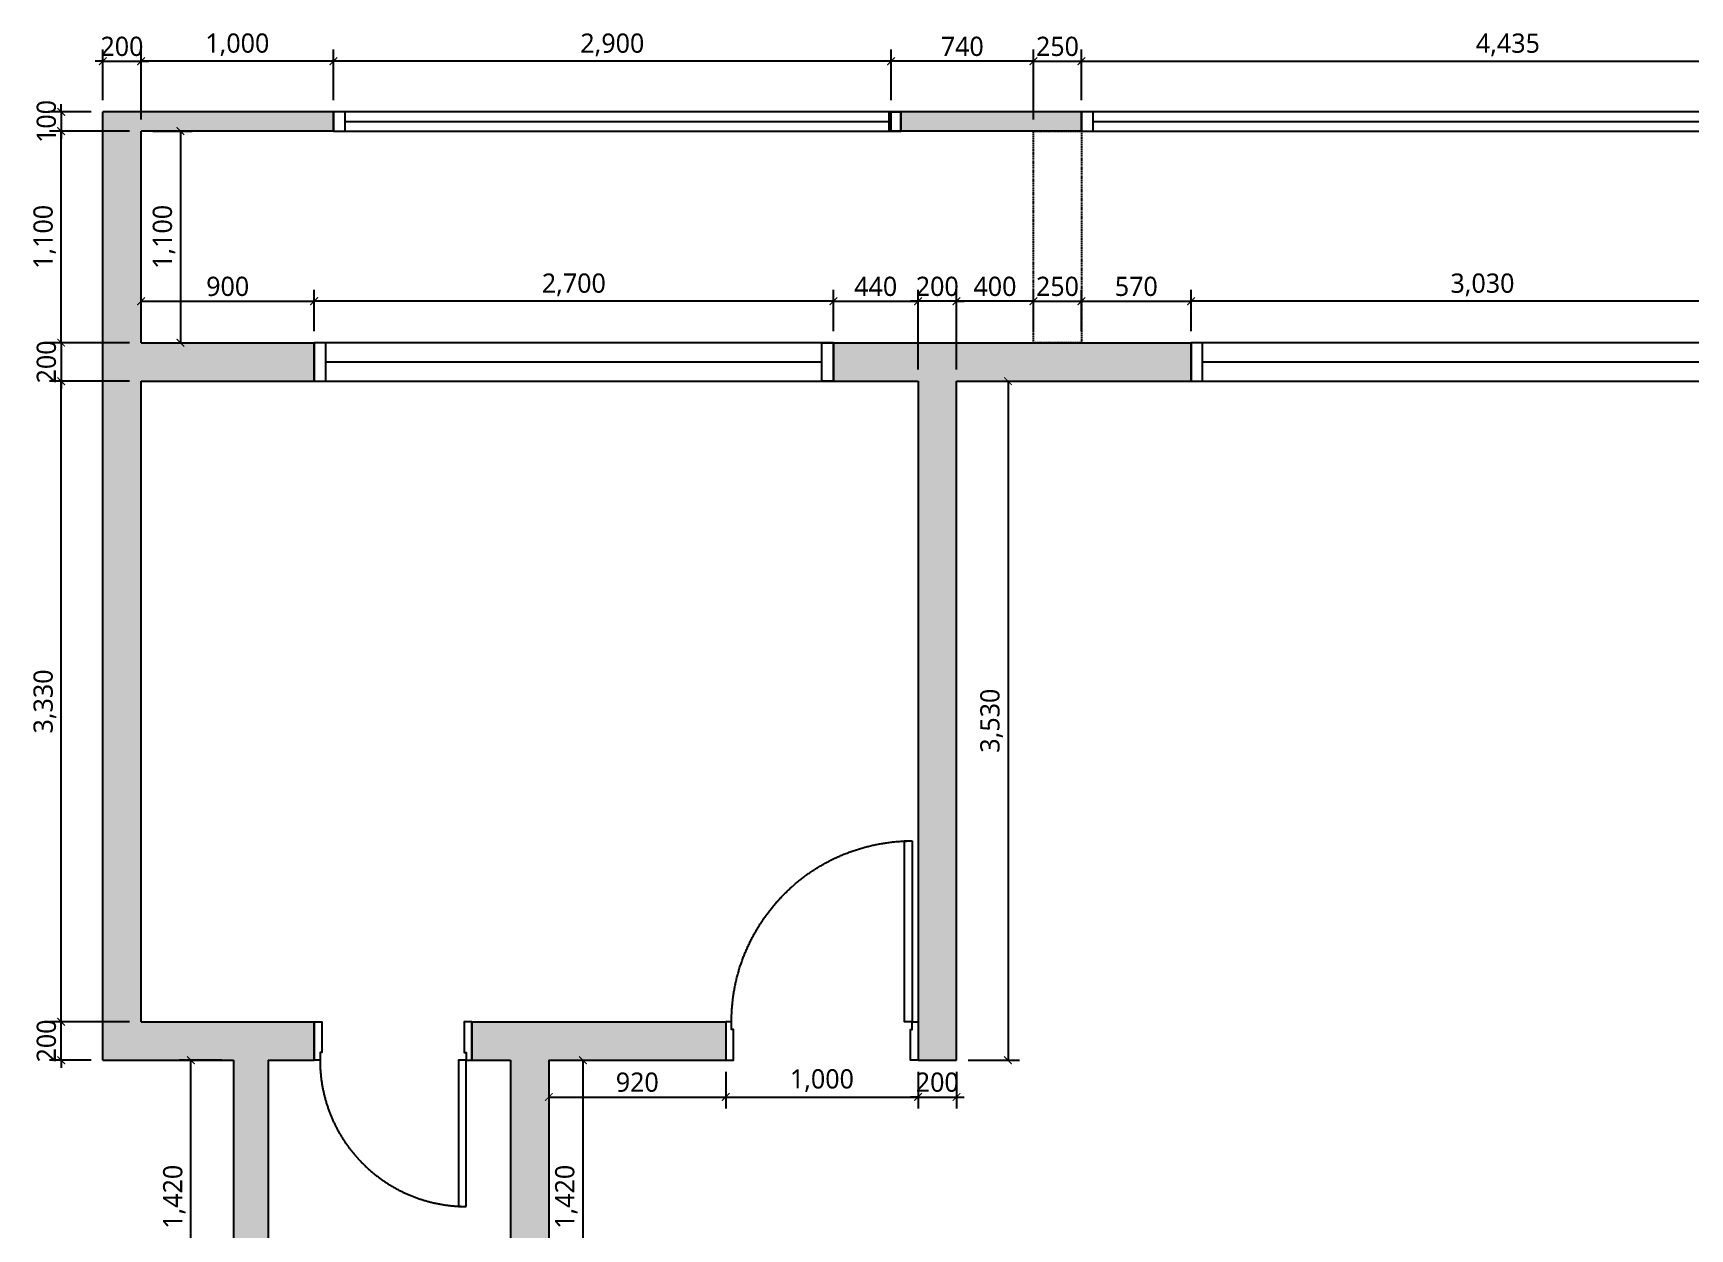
# Model space of a CAD drawing. Header units: millimetres. Extents: x 0 to 460473, y -68369 to 85219.
# Drawn here: x 76687 to 85302, y 11328 to 17544 of the extents above; entities that cross this region are included whole.
import ezdxf

# ---------------------------------------------------------------- set-up
doc = ezdxf.new("R2010")
doc.units = ezdxf.units.MM
doc.header["$LTSCALE"] = 50
doc.linetypes.add('CENTER2', pattern=[28.575, 19.05, -3.175, 3.175, -3.175])
doc.linetypes.add('HIDDEN2', pattern=[0.1875, 0.125, -0.0625])
for name, color, linetype in [('DIM', 7, 'Continuous'), ('ha', 8, 'Continuous'), ('hid', 8, 'HIDDEN2'), ('text', 7, 'Continuous'), ('wall', 2, 'Continuous'), ('win', 4, 'Continuous')]:
    doc.layers.add(name, color=color, linetype=linetype)
doc.styles.add('맑은 고딕', font='malgun.ttf')
doc.dimstyles.new('DH IN40', dxfattribs={"dimscale": 40, "dimtxt": 2.5, "dimasz": 1, "dimexe": 1.5, "dimexo": 1.5, "dimtad": 1, "dimdec": 7, "dimlunit": 6, "dimtxsty": '맑은 고딕', "dimblk": 'ARCHTICK', "dimcen": 2.5, "dimclrd": 256, "dimclre": 256, "dimclrt": 256, "dimadec": 0, "dimazin": 0, "dimtfac": 1, "dimtdec": 7, "dimtix": 1, "dimtmove": 0, "dimatfit": 3, "dimldrblk": 'ARCHTICK', "dimfxl": 1, "dimtfillclr": 1, "dimlwd": -1, "dimlwe": -1, "dimarcsym": 0})

# ---------------------------------------------------------------- blocks, each defined once
blk = doc.blocks.new('*U5')
at = {"layer": 'win', "linetype": 'Continuous'}
blk.add_line((60, 150), (2890.4, 150), dxfattribs=at)
for points in [[(0, 100), (2950.4, 100), (2950.4, 200), (0, 200)], [(0, 100), (60, 100), (60, 200), (0, 200)], [(2950.4, 100), (2890.4, 100), (2890.4, 200), (2950.4, 200)]]:
    blk.add_lwpolyline(points, close=True, dxfattribs=at)
blk = doc.blocks.new('*U7')
at = {"layer": 'win', "linetype": 'Continuous'}
blk.add_line((60, 150), (4375, 150), dxfattribs=at)
for points in [[(0, 100), (4435, 100), (4435, 200), (0, 200)], [(0, 100), (60, 100), (60, 200), (0, 200)], [(4435, 100), (4375, 100), (4375, 200), (4435, 200)]]:
    blk.add_lwpolyline(points, close=True, dxfattribs=at)
blk = doc.blocks.new('*U58')
at = {"layer": 'win', "linetype": 'Continuous', "transparency": 33554687}
for points in [[(30, 1140), (30, 200), (70, 200), (70, 1140)], [(0, 200), (0, 0), (40, 0), (40, 160), (30, 160), (30, 200)], [(1000, 200), (1000, 0), (960, 0), (960, 160), (970, 160), (970, 200)]]:
    blk.add_lwpolyline(points, close=True, dxfattribs=at)
at = {"layer": 'win', "linetype": 'CENTER2', "ltscale": 20, "transparency": 33554687}
blk.add_arc((30, 200), 940, 0, 90, dxfattribs=at)
blk = doc.blocks.new('*U59')
at = {"layer": 'win', "linetype": 'Continuous', "transparency": 33554687}
for points in [[(30, 960), (30, 200), (70, 200), (70, 960)], [(0, 200), (0, 0), (40, 0), (40, 160), (30, 160), (30, 200)], [(820, 200), (820, 0), (780, 0), (780, 160), (790, 160), (790, 200)]]:
    blk.add_lwpolyline(points, close=True, dxfattribs=at)
at = {"layer": 'win', "linetype": 'CENTER2', "ltscale": 20, "transparency": 33554687}
blk.add_arc((30, 200), 760, 0, 90, dxfattribs=at)
blk = doc.blocks.new('*U60')
at = {"layer": 'win', "linetype": 'Continuous'}
blk.add_line((60, 100), (2970, 100), dxfattribs=at)
for points in [[(0, 0), (3030, 0), (3030, 200), (0, 200)], [(0, 0), (60, 0), (60, 200), (0, 200)], [(3030, 0), (2970, 0), (2970, 200), (3030, 200)]]:
    blk.add_lwpolyline(points, close=True, dxfattribs=at)
blk = doc.blocks.new('*U61')
at = {"layer": 'win', "linetype": 'Continuous'}
blk.add_line((60, 100), (2640, 100), dxfattribs=at)
for points in [[(0, 0), (2700, 0), (2700, 200), (0, 200)], [(0, 0), (60, 0), (60, 200), (0, 200)], [(2700, 0), (2640, 0), (2640, 200), (2700, 200)]]:
    blk.add_lwpolyline(points, close=True, dxfattribs=at)
blk = doc.blocks.new('_ArchTick')
at = {"color": 0, "linetype": 'ByBlock', "const_width": 0.15}
blk.add_lwpolyline([(-0.5, -0.5), (0.5, 0.5)], dxfattribs=at)
blk = doc.blocks.new('*D134')
at = {"layer": 'Defpoints', "color": 0, "transparency": 16777216}
for p in [(76775.3, 27977.9), (76775.3, 27756.2), (75355.3, 27576.2)]:
    blk.add_point(p, dxfattribs=at)
at = {"layer": 'text', "transparency": 16777216}
for p, q in [((75355.3, 27636.2), (75355.3, 28037.9)), ((76775.3, 27816.2), (76775.3, 28037.9)), ((75355.3, 27977.9), (76775.3, 27977.9))]:
    blk.add_line(p, q, dxfattribs=at)
at = {"layer": 'text', "transparency": 16777216, "xscale": 40, "yscale": 40, "zscale": 40, "rotation": 180}
blk.add_blockref('_ArchTick', (75355.3, 27977.9), dxfattribs=at)
at = {"layer": 'text', "transparency": 16777216, "xscale": 40, "yscale": 40, "zscale": 40}
blk.add_blockref('_ArchTick', (76775.3, 27977.9), dxfattribs=at)
at = {"layer": 'text', "transparency": 16777216, "insert": (76065.3, 28063.2), "char_height": 100, "attachment_point": 5, "style": '맑은 고딕'}
blk.add_mtext('1,420', dxfattribs=at)
blk = doc.blocks.new('*D135')
at = {"layer": 'Defpoints', "color": 0, "transparency": 16777216}
for p in [(76975.3, 28652.1), (76775.3, 28436.2), (76975.3, 28236.2)]:
    blk.add_point(p, dxfattribs=at)
at = {"layer": 'text', "transparency": 16777216}
for p, q in [((76775.3, 28496.2), (76775.3, 28712.1)), ((76975.3, 28296.2), (76975.3, 28712.1)), ((76775.3, 28652.1), (76735.3, 28652.1)), ((76775.3, 28652.1), (76975.3, 28652.1)), ((76975.3, 28652.1), (77015.3, 28652.1))]:
    blk.add_line(p, q, dxfattribs=at)
at = {"layer": 'text', "transparency": 16777216, "xscale": 40, "yscale": 40, "zscale": 40}
blk.add_blockref('_ArchTick', (76775.3, 28652.1), dxfattribs=at)
at = {"layer": 'text', "transparency": 16777216, "xscale": 40, "yscale": 40, "zscale": 40, "rotation": 180}
blk.add_blockref('_ArchTick', (76975.3, 28652.1), dxfattribs=at)
at = {"layer": 'text', "transparency": 16777216, "insert": (76875.3, 28728.8), "char_height": 100, "attachment_point": 5, "style": '맑은 고딕'}
blk.add_mtext('200', dxfattribs=at)
blk = doc.blocks.new('*D136')
at = {"layer": 'Defpoints', "color": 0, "transparency": 16777216}
for p in [(80305.3, 28652.1), (76975.3, 28236.2), (80305.3, 28236.2)]:
    blk.add_point(p, dxfattribs=at)
at = {"layer": 'text', "transparency": 16777216}
for p, q in [((76975.3, 28296.2), (76975.3, 28712.1)), ((80305.3, 28296.2), (80305.3, 28712.1)), ((76975.3, 28652.1), (80305.3, 28652.1))]:
    blk.add_line(p, q, dxfattribs=at)
at = {"layer": 'text', "transparency": 16777216, "xscale": 40, "yscale": 40, "zscale": 40, "rotation": 180}
blk.add_blockref('_ArchTick', (76975.3, 28652.1), dxfattribs=at)
at = {"layer": 'text', "transparency": 16777216, "xscale": 40, "yscale": 40, "zscale": 40}
blk.add_blockref('_ArchTick', (80305.3, 28652.1), dxfattribs=at)
at = {"layer": 'text', "transparency": 16777216, "insert": (78640.3, 28737.2), "char_height": 100, "attachment_point": 5, "style": '맑은 고딕'}
blk.add_mtext('3,330', dxfattribs=at)
blk = doc.blocks.new('*D138')
at = {"layer": 'Defpoints', "color": 0, "transparency": 16777216}
for p in [(76775.3, 23996.2), (80305.3, 23996.2), (76775.3, 23728.3)]:
    blk.add_point(p, dxfattribs=at)
at = {"layer": 'text', "transparency": 16777216}
for p, q in [((76775.3, 23936.2), (76775.3, 23668.3)), ((80305.3, 23936.2), (80305.3, 23668.3)), ((80305.3, 23728.3), (76775.3, 23728.3))]:
    blk.add_line(p, q, dxfattribs=at)
at = {"layer": 'text', "transparency": 16777216, "xscale": 40, "yscale": 40, "zscale": 40, "rotation": 180}
blk.add_blockref('_ArchTick', (76775.3, 23728.3), dxfattribs=at)
at = {"layer": 'text', "transparency": 16777216, "xscale": 40, "yscale": 40, "zscale": 40}
blk.add_blockref('_ArchTick', (80305.3, 23728.3), dxfattribs=at)
at = {"layer": 'text', "transparency": 16777216, "insert": (78540.3, 23813.4), "char_height": 100, "attachment_point": 5, "style": '맑은 고딕'}
blk.add_mtext('3,530', dxfattribs=at)
blk = doc.blocks.new('*D150')
at = {"layer": 'Defpoints', "color": 0, "transparency": 16777216}
for p in [(80305.3, 24196.2), (80720.9, 24196.2), (80305.3, 23996.2)]:
    blk.add_point(p, dxfattribs=at)
at = {"layer": 'text', "transparency": 16777216}
for p, q in [((80720.9, 24196.2), (80720.9, 24236.2)), ((80365.3, 24196.2), (80780.9, 24196.2)), ((80720.9, 23996.2), (80720.9, 24196.2)), ((80365.3, 23996.2), (80780.9, 23996.2)), ((80720.9, 23996.2), (80720.9, 23956.2))]:
    blk.add_line(p, q, dxfattribs=at)
at = {"layer": 'text', "transparency": 16777216, "xscale": 40, "yscale": 40, "zscale": 40}
for p, rotation in [((80720.9, 24196.2), 270), ((80720.9, 23996.2), 89.99999999999997)]:
    blk.add_blockref('_ArchTick', p, dxfattribs=dict(at, rotation=rotation))
at = {"layer": 'text', "transparency": 16777216, "insert": (80797.6, 24096.2), "char_height": 100, "attachment_point": 5, "rotation": 270, "style": '맑은 고딕'}
blk.add_mtext('200', dxfattribs=at)
blk = doc.blocks.new('*D151')
at = {"layer": 'Defpoints', "color": 0, "transparency": 16777216}
for p in [(80305.3, 23996.2), (80720.9, 23996.2), (80505.3, 23596.2)]:
    blk.add_point(p, dxfattribs=at)
at = {"layer": 'text', "transparency": 16777216}
for p, q in [((80365.3, 23996.2), (80780.9, 23996.2)), ((80720.9, 23596.2), (80720.9, 23996.2)), ((80565.3, 23596.2), (80780.9, 23596.2))]:
    blk.add_line(p, q, dxfattribs=at)
at = {"layer": 'text', "transparency": 16777216, "xscale": 40, "yscale": 40, "zscale": 40}
for p, rotation in [((80720.9, 23996.2), 89.99999999999997), ((80720.9, 23596.2), 270)]:
    blk.add_blockref('_ArchTick', p, dxfattribs=dict(at, rotation=rotation))
at = {"layer": 'text', "transparency": 16777216, "insert": (80797.6, 23796.2), "char_height": 100, "attachment_point": 5, "rotation": 270, "style": '맑은 고딕'}
blk.add_mtext('400', dxfattribs=at)
blk = doc.blocks.new('*D152')
at = {"layer": 'Defpoints', "color": 0, "transparency": 16777216}
for p in [(80505.3, 23596.2), (80505.3, 23346.2), (80720.9, 23346.2)]:
    blk.add_point(p, dxfattribs=at)
at = {"layer": 'text', "transparency": 16777216}
for p, q in [((80720.9, 23596.2), (80720.9, 23636.2)), ((80565.3, 23596.2), (80780.9, 23596.2)), ((80720.9, 23596.2), (80720.9, 23346.2)), ((80565.3, 23346.2), (80780.9, 23346.2)), ((80720.9, 23346.2), (80720.9, 23306.2))]:
    blk.add_line(p, q, dxfattribs=at)
at = {"layer": 'text', "transparency": 16777216, "xscale": 40, "yscale": 40, "zscale": 40}
for p, rotation in [((80720.9, 23596.2), 270), ((80720.9, 23346.2), 89.99999999999997)]:
    blk.add_blockref('_ArchTick', p, dxfattribs=dict(at, rotation=rotation))
at = {"layer": 'text', "transparency": 16777216, "insert": (80797.6, 23471.2), "char_height": 100, "attachment_point": 5, "rotation": 270, "style": '맑은 고딕'}
blk.add_mtext('250', dxfattribs=at)
blk = doc.blocks.new('*D153')
at = {"layer": 'Defpoints', "color": 0, "transparency": 16777216}
for p in [(80505.3, 23346.2), (80505.3, 22776.2), (80720.9, 22776.2)]:
    blk.add_point(p, dxfattribs=at)
at = {"layer": 'text', "transparency": 16777216}
for p, q in [((80565.3, 23346.2), (80780.9, 23346.2)), ((80720.9, 23346.2), (80720.9, 22776.2)), ((80565.3, 22776.2), (80780.9, 22776.2))]:
    blk.add_line(p, q, dxfattribs=at)
at = {"layer": 'text', "transparency": 16777216, "xscale": 40, "yscale": 40, "zscale": 40}
for p, rotation in [((80720.9, 23346.2), 89.99999999999997), ((80720.9, 22776.2), 270)]:
    blk.add_blockref('_ArchTick', p, dxfattribs=dict(at, rotation=rotation))
at = {"layer": 'text', "transparency": 16777216, "insert": (80797.6, 23061.2), "char_height": 100, "attachment_point": 5, "rotation": 270, "style": '맑은 고딕'}
blk.add_mtext('570', dxfattribs=at)
blk = doc.blocks.new('*D154')
at = {"layer": 'Defpoints', "color": 0, "transparency": 16777216}
for p in [(80505.3, 22776.2), (80720.9, 22776.2), (80505.3, 19746.2)]:
    blk.add_point(p, dxfattribs=at)
at = {"layer": 'text', "transparency": 16777216}
for p, q in [((80565.3, 22776.2), (80780.9, 22776.2)), ((80720.9, 19746.2), (80720.9, 22776.2)), ((80565.3, 19746.2), (80780.9, 19746.2))]:
    blk.add_line(p, q, dxfattribs=at)
at = {"layer": 'text', "transparency": 16777216, "xscale": 40, "yscale": 40, "zscale": 40}
for p, rotation in [((80720.9, 22776.2), 89.99999999999997), ((80720.9, 19746.2), 270)]:
    blk.add_blockref('_ArchTick', p, dxfattribs=dict(at, rotation=rotation))
at = {"layer": 'text', "transparency": 16777216, "insert": (80806, 21261.2), "char_height": 100, "attachment_point": 5, "rotation": 270, "style": '맑은 고딕'}
blk.add_mtext('3,030', dxfattribs=at)
blk = doc.blocks.new('*D95')
at = {"layer": 'Defpoints', "color": 0, "transparency": 16777216}
for p in [(80505.3, 27336.2), (80720.9, 27336.2), (80505.3, 24636.2)]:
    blk.add_point(p, dxfattribs=at)
at = {"layer": 'text', "transparency": 16777216}
for p, q in [((80565.3, 27336.2), (80780.9, 27336.2)), ((80720.9, 24636.2), (80720.9, 27336.2)), ((80565.3, 24636.2), (80780.9, 24636.2))]:
    blk.add_line(p, q, dxfattribs=at)
at = {"layer": 'text', "transparency": 16777216, "xscale": 40, "yscale": 40, "zscale": 40}
for p, rotation in [((80720.9, 27336.2), 89.99999999999997), ((80720.9, 24636.2), 270)]:
    blk.add_blockref('_ArchTick', p, dxfattribs=dict(at, rotation=rotation))
at = {"layer": 'text', "transparency": 16777216, "insert": (80806, 25986.2), "char_height": 100, "attachment_point": 5, "rotation": 270, "style": '맑은 고딕'}
blk.add_mtext('2,700', dxfattribs=at)
blk = doc.blocks.new('*D96')
at = {"layer": 'Defpoints', "color": 0, "transparency": 16777216}
for p in [(80505.3, 24636.2), (80305.3, 24196.2), (80720.9, 24196.2)]:
    blk.add_point(p, dxfattribs=at)
at = {"layer": 'text', "transparency": 16777216}
for p, q in [((80565.3, 24636.2), (80780.9, 24636.2)), ((80720.9, 24636.2), (80720.9, 24196.2)), ((80365.3, 24196.2), (80780.9, 24196.2))]:
    blk.add_line(p, q, dxfattribs=at)
at = {"layer": 'text', "transparency": 16777216, "xscale": 40, "yscale": 40, "zscale": 40}
for p, rotation in [((80720.9, 24636.2), 89.99999999999997), ((80720.9, 24196.2), 270)]:
    blk.add_blockref('_ArchTick', p, dxfattribs=dict(at, rotation=rotation))
at = {"layer": 'text', "transparency": 16777216, "insert": (80797.6, 24416.2), "char_height": 100, "attachment_point": 5, "rotation": 270, "style": '맑은 고딕'}
blk.add_mtext('440', dxfattribs=at)
blk = doc.blocks.new('*D100')
at = {"layer": 'Defpoints', "color": 0, "transparency": 16777216}
for p in [(75355.3, 26116.2), (76775.3, 26116.2), (75355.3, 25939.3)]:
    blk.add_point(p, dxfattribs=at)
at = {"layer": 'text', "transparency": 16777216}
for p, q in [((75355.3, 26056.2), (75355.3, 25879.3)), ((76775.3, 26056.2), (76775.3, 25879.3)), ((76775.3, 25939.3), (75355.3, 25939.3))]:
    blk.add_line(p, q, dxfattribs=at)
at = {"layer": 'text', "transparency": 16777216, "xscale": 40, "yscale": 40, "zscale": 40, "rotation": 180}
blk.add_blockref('_ArchTick', (75355.3, 25939.3), dxfattribs=at)
at = {"layer": 'text', "transparency": 16777216, "xscale": 40, "yscale": 40, "zscale": 40}
blk.add_blockref('_ArchTick', (76775.3, 25939.3), dxfattribs=at)
at = {"layer": 'text', "transparency": 16777216, "insert": (76065.3, 26024.6), "char_height": 100, "attachment_point": 5, "style": '맑은 고딕'}
blk.add_mtext('1,420', dxfattribs=at)
blk = doc.blocks.new('*D101')
at = {"layer": 'Defpoints', "color": 0, "transparency": 16777216}
for p in [(76775.3, 26116.2), (76584.1, 25196.2), (76775.3, 25196.2)]:
    blk.add_point(p, dxfattribs=at)
at = {"layer": 'text', "transparency": 16777216}
for p, q in [((76715.3, 26116.2), (76524.1, 26116.2)), ((76584.1, 26116.2), (76584.1, 25196.2)), ((76715.3, 25196.2), (76524.1, 25196.2))]:
    blk.add_line(p, q, dxfattribs=at)
at = {"layer": 'text', "transparency": 16777216, "xscale": 40, "yscale": 40, "zscale": 40}
for p, rotation in [((76584.1, 26116.2), 89.99999999999997), ((76584.1, 25196.2), 270)]:
    blk.add_blockref('_ArchTick', p, dxfattribs=dict(at, rotation=rotation))
at = {"layer": 'text', "transparency": 16777216, "insert": (76660.8, 25656.2), "char_height": 100, "attachment_point": 5, "rotation": 270, "style": '맑은 고딕'}
blk.add_mtext('920', dxfattribs=at)
blk = doc.blocks.new('*D102')
at = {"layer": 'Defpoints', "color": 0, "transparency": 16777216}
for p in [(76775.3, 25196.2), (76584.1, 24196.2), (76775.3, 24196.2)]:
    blk.add_point(p, dxfattribs=at)
at = {"layer": 'text', "transparency": 16777216}
for p, q in [((76715.3, 25196.2), (76524.1, 25196.2)), ((76584.1, 25196.2), (76584.1, 24196.2)), ((76715.3, 24196.2), (76524.1, 24196.2))]:
    blk.add_line(p, q, dxfattribs=at)
at = {"layer": 'text', "transparency": 16777216, "xscale": 40, "yscale": 40, "zscale": 40}
for p, rotation in [((76584.1, 25196.2), 89.99999999999997), ((76584.1, 24196.2), 270)]:
    blk.add_blockref('_ArchTick', p, dxfattribs=dict(at, rotation=rotation))
at = {"layer": 'text', "transparency": 16777216, "insert": (76669.4, 24696.2), "char_height": 100, "attachment_point": 5, "rotation": 270, "style": '맑은 고딕'}
blk.add_mtext('1,000', dxfattribs=at)
blk = doc.blocks.new('*D103')
at = {"layer": 'Defpoints', "color": 0, "transparency": 16777216}
for p in [(76775.3, 24196.2), (76584.1, 23996.2), (76775.3, 23996.2)]:
    blk.add_point(p, dxfattribs=at)
at = {"layer": 'text', "transparency": 16777216}
for p, q in [((76584.1, 24196.2), (76584.1, 24236.2)), ((76715.3, 24196.2), (76524.1, 24196.2)), ((76584.1, 24196.2), (76584.1, 23996.2)), ((76715.3, 23996.2), (76524.1, 23996.2)), ((76584.1, 23996.2), (76584.1, 23956.2))]:
    blk.add_line(p, q, dxfattribs=at)
at = {"layer": 'text', "transparency": 16777216, "xscale": 40, "yscale": 40, "zscale": 40}
for p, rotation in [((76584.1, 24196.2), 270), ((76584.1, 23996.2), 89.99999999999997)]:
    blk.add_blockref('_ArchTick', p, dxfattribs=dict(at, rotation=rotation))
at = {"layer": 'text', "transparency": 16777216, "insert": (76660.8, 24096.2), "char_height": 100, "attachment_point": 5, "rotation": 270, "style": '맑은 고딕'}
blk.add_mtext('200', dxfattribs=at)
blk = doc.blocks.new('*D104')
at = {"layer": 'Defpoints', "color": 0, "transparency": 16777216}
for p in [(80505.3, 28236.2), (80505.3, 27336.2), (80720.9, 27336.2)]:
    blk.add_point(p, dxfattribs=at)
at = {"layer": 'text', "transparency": 16777216}
for p, q in [((80565.3, 28236.2), (80780.9, 28236.2)), ((80720.9, 28236.2), (80720.9, 27336.2)), ((80565.3, 27336.2), (80780.9, 27336.2))]:
    blk.add_line(p, q, dxfattribs=at)
at = {"layer": 'text', "transparency": 16777216, "xscale": 40, "yscale": 40, "zscale": 40}
for p, rotation in [((80720.9, 28236.2), 89.99999999999997), ((80720.9, 27336.2), 270)]:
    blk.add_blockref('_ArchTick', p, dxfattribs=dict(at, rotation=rotation))
at = {"layer": 'text', "transparency": 16777216, "insert": (80797.6, 27786.2), "char_height": 100, "attachment_point": 5, "rotation": 270, "style": '맑은 고딕'}
blk.add_mtext('900', dxfattribs=at)
blk = doc.blocks.new('*D106')
at = {"layer": 'Defpoints', "color": 0, "transparency": 16777216}
for p in [(80305.3, 28652.1), (80305.3, 28236.2), (80505.3, 28236.2)]:
    blk.add_point(p, dxfattribs=at)
at = {"layer": 'text', "transparency": 16777216}
for p, q in [((80305.3, 28296.2), (80305.3, 28712.1)), ((80505.3, 28296.2), (80505.3, 28712.1)), ((80305.3, 28652.1), (80265.3, 28652.1)), ((80505.3, 28652.1), (80305.3, 28652.1)), ((80505.3, 28652.1), (80545.3, 28652.1))]:
    blk.add_line(p, q, dxfattribs=at)
at = {"layer": 'text', "transparency": 16777216, "xscale": 40, "yscale": 40, "zscale": 40}
blk.add_blockref('_ArchTick', (80305.3, 28652.1), dxfattribs=at)
at = {"layer": 'text', "transparency": 16777216, "xscale": 40, "yscale": 40, "zscale": 40, "rotation": 180}
blk.add_blockref('_ArchTick', (80505.3, 28652.1), dxfattribs=at)
at = {"layer": 'text', "transparency": 16777216, "insert": (80405.3, 28728.8), "char_height": 100, "attachment_point": 5, "style": '맑은 고딕'}
blk.add_mtext('200', dxfattribs=at)
blk = doc.blocks.new('*D107')
at = {"layer": 'Defpoints', "color": 0, "transparency": 16777216}
for p in [(81605.3, 28652.1), (80505.3, 28236.2), (81605.3, 28236.2)]:
    blk.add_point(p, dxfattribs=at)
at = {"layer": 'text', "transparency": 16777216}
for p, q in [((80505.3, 28296.2), (80505.3, 28712.1)), ((81605.3, 28296.2), (81605.3, 28712.1)), ((80505.3, 28652.1), (81605.3, 28652.1))]:
    blk.add_line(p, q, dxfattribs=at)
at = {"layer": 'text', "transparency": 16777216, "xscale": 40, "yscale": 40, "zscale": 40, "rotation": 180}
blk.add_blockref('_ArchTick', (80505.3, 28652.1), dxfattribs=at)
at = {"layer": 'text', "transparency": 16777216, "xscale": 40, "yscale": 40, "zscale": 40}
blk.add_blockref('_ArchTick', (81605.3, 28652.1), dxfattribs=at)
at = {"layer": 'text', "transparency": 16777216, "insert": (81055.3, 28737.4), "char_height": 100, "attachment_point": 5, "style": '맑은 고딕'}
blk.add_mtext('1,100', dxfattribs=at)
blk = doc.blocks.new('*D108')
at = {"layer": 'Defpoints', "color": 0, "transparency": 16777216}
for p in [(81605.3, 28652.1), (81705.3, 28436.2), (81605.3, 28236.2)]:
    blk.add_point(p, dxfattribs=at)
at = {"layer": 'text', "transparency": 16777216}
for p, q in [((81605.3, 28296.2), (81605.3, 28712.1)), ((81705.3, 28496.2), (81705.3, 28712.1)), ((81605.3, 28652.1), (81565.3, 28652.1)), ((81705.3, 28652.1), (81605.3, 28652.1)), ((81705.3, 28652.1), (81745.3, 28652.1))]:
    blk.add_line(p, q, dxfattribs=at)
at = {"layer": 'text', "transparency": 16777216, "xscale": 40, "yscale": 40, "zscale": 40}
blk.add_blockref('_ArchTick', (81605.3, 28652.1), dxfattribs=at)
at = {"layer": 'text', "transparency": 16777216, "xscale": 40, "yscale": 40, "zscale": 40, "rotation": 180}
blk.add_blockref('_ArchTick', (81705.3, 28652.1), dxfattribs=at)
at = {"layer": 'text', "transparency": 16777216, "insert": (81655.3, 28729), "char_height": 100, "attachment_point": 5, "style": '맑은 고딕'}
blk.add_mtext('100', dxfattribs=at)
blk = doc.blocks.new('*D110')
at = {"layer": 'Defpoints', "color": 0, "transparency": 16777216}
for p in [(81705.3, 23346.2), (81705.3, 18911.2), (81968.6, 18911.2)]:
    blk.add_point(p, dxfattribs=at)
at = {"layer": 'text', "transparency": 16777216}
for p, q in [((81765.3, 23346.2), (82028.6, 23346.2)), ((81968.6, 23346.2), (81968.6, 18911.2)), ((81765.3, 18911.2), (82028.6, 18911.2))]:
    blk.add_line(p, q, dxfattribs=at)
at = {"layer": 'text', "transparency": 16777216, "xscale": 40, "yscale": 40, "zscale": 40}
for p, rotation in [((81968.6, 23346.2), 89.99999999999997), ((81968.6, 18911.2), 270)]:
    blk.add_blockref('_ArchTick', p, dxfattribs=dict(at, rotation=rotation))
at = {"layer": 'text', "transparency": 16777216, "insert": (82053.6, 21128.7), "char_height": 100, "attachment_point": 5, "rotation": 270, "style": '맑은 고딕'}
blk.add_mtext('4,435', dxfattribs=at)
blk = doc.blocks.new('*D115')
at = {"layer": 'Defpoints', "color": 0, "transparency": 16777216}
for p in [(81705.3, 28436.2), (81605.3, 28236.2), (81968.6, 28236.2)]:
    blk.add_point(p, dxfattribs=at)
at = {"layer": 'text', "transparency": 16777216}
for p, q in [((81765.3, 28436.2), (82028.6, 28436.2)), ((81968.6, 28436.2), (81968.6, 28476.2)), ((81968.6, 28436.2), (81968.6, 28236.2)), ((81665.3, 28236.2), (82028.6, 28236.2)), ((81968.6, 28236.2), (81968.6, 28196.2))]:
    blk.add_line(p, q, dxfattribs=at)
at = {"layer": 'text', "transparency": 16777216, "xscale": 40, "yscale": 40, "zscale": 40}
for p, rotation in [((81968.6, 28436.2), 270), ((81968.6, 28236.2), 89.99999999999997)]:
    blk.add_blockref('_ArchTick', p, dxfattribs=dict(at, rotation=rotation))
at = {"layer": 'text', "transparency": 16777216, "insert": (82045.2, 28336.2), "char_height": 100, "attachment_point": 5, "rotation": 270, "style": '맑은 고딕'}
blk.add_mtext('200', dxfattribs=at)
blk = doc.blocks.new('*D116')
at = {"layer": 'Defpoints', "color": 0, "transparency": 16777216}
for p in [(81605.3, 28236.2), (81968.6, 28236.2), (81705.3, 27236.2)]:
    blk.add_point(p, dxfattribs=at)
at = {"layer": 'text', "transparency": 16777216}
for p, q in [((81665.3, 28236.2), (82028.6, 28236.2)), ((81968.6, 27236.2), (81968.6, 28236.2)), ((81765.3, 27236.2), (82028.6, 27236.2))]:
    blk.add_line(p, q, dxfattribs=at)
at = {"layer": 'text', "transparency": 16777216, "xscale": 40, "yscale": 40, "zscale": 40}
for p, rotation in [((81968.6, 28236.2), 89.99999999999997), ((81968.6, 27236.2), 270)]:
    blk.add_blockref('_ArchTick', p, dxfattribs=dict(at, rotation=rotation))
at = {"layer": 'text', "transparency": 16777216, "insert": (82053.9, 27736.2), "char_height": 100, "attachment_point": 5, "rotation": 270, "style": '맑은 고딕'}
blk.add_mtext('1,000', dxfattribs=at)
blk = doc.blocks.new('*D117')
at = {"layer": 'Defpoints', "color": 0, "transparency": 16777216}
for p in [(81705.3, 27236.2), (81968.6, 27236.2), (81705.3, 24336.2)]:
    blk.add_point(p, dxfattribs=at)
at = {"layer": 'text', "transparency": 16777216}
for p, q in [((81765.3, 27236.2), (82028.6, 27236.2)), ((81968.6, 24336.2), (81968.6, 27236.2)), ((81765.3, 24336.2), (82028.6, 24336.2))]:
    blk.add_line(p, q, dxfattribs=at)
at = {"layer": 'text', "transparency": 16777216, "xscale": 40, "yscale": 40, "zscale": 40}
for p, rotation in [((81968.6, 27236.2), 89.99999999999997), ((81968.6, 24336.2), 270)]:
    blk.add_blockref('_ArchTick', p, dxfattribs=dict(at, rotation=rotation))
at = {"layer": 'text', "transparency": 16777216, "insert": (82053.6, 25786.2), "char_height": 100, "attachment_point": 5, "rotation": 270, "style": '맑은 고딕'}
blk.add_mtext('2,900', dxfattribs=at)
blk = doc.blocks.new('*D118')
at = {"layer": 'Defpoints', "color": 0, "transparency": 16777216}
for p in [(81705.3, 24336.2), (81968.6, 24336.2), (81605.3, 23596.2)]:
    blk.add_point(p, dxfattribs=at)
at = {"layer": 'text', "transparency": 16777216}
for p, q in [((81765.3, 24336.2), (82028.6, 24336.2)), ((81968.6, 23596.2), (81968.6, 24336.2)), ((81665.3, 23596.2), (82028.6, 23596.2))]:
    blk.add_line(p, q, dxfattribs=at)
at = {"layer": 'text', "transparency": 16777216, "xscale": 40, "yscale": 40, "zscale": 40}
for p, rotation in [((81968.6, 24336.2), 89.99999999999997), ((81968.6, 23596.2), 270)]:
    blk.add_blockref('_ArchTick', p, dxfattribs=dict(at, rotation=rotation))
at = {"layer": 'text', "transparency": 16777216, "insert": (82045.2, 23966.2), "char_height": 100, "attachment_point": 5, "rotation": 270, "style": '맑은 고딕'}
blk.add_mtext('740', dxfattribs=at)
blk = doc.blocks.new('*D119')
at = {"layer": 'Defpoints', "color": 0, "transparency": 16777216}
for p in [(81605.3, 23596.2), (81705.3, 23346.2), (81968.6, 23346.2)]:
    blk.add_point(p, dxfattribs=at)
at = {"layer": 'text', "transparency": 16777216}
for p, q in [((81968.6, 23596.2), (81968.6, 23636.2)), ((81665.3, 23596.2), (82028.6, 23596.2)), ((81968.6, 23596.2), (81968.6, 23346.2)), ((81765.3, 23346.2), (82028.6, 23346.2)), ((81968.6, 23346.2), (81968.6, 23306.2))]:
    blk.add_line(p, q, dxfattribs=at)
at = {"layer": 'text', "transparency": 16777216, "xscale": 40, "yscale": 40, "zscale": 40}
for p, rotation in [((81968.6, 23596.2), 270), ((81968.6, 23346.2), 89.99999999999997)]:
    blk.add_blockref('_ArchTick', p, dxfattribs=dict(at, rotation=rotation))
at = {"layer": 'text', "transparency": 16777216, "insert": (82045.2, 23471.2), "char_height": 100, "attachment_point": 5, "rotation": 270, "style": '맑은 고딕'}
blk.add_mtext('250', dxfattribs=at)
blk = doc.blocks.new('*D90')
at = {"layer": 'Defpoints', "color": 0, "transparency": 16777216}
for p in [(80505.3, 28236.2), (81605.3, 28236.2), (80505.3, 28031.6)]:
    blk.add_point(p, dxfattribs=at)
at = {"layer": 'DIM', "transparency": 16777216}
for p, q in [((80505.3, 28176.2), (80505.3, 27971.6)), ((81605.3, 28176.2), (81605.3, 27971.6)), ((81605.3, 28031.6), (80505.3, 28031.6))]:
    blk.add_line(p, q, dxfattribs=at)
at = {"layer": 'DIM', "transparency": 16777216, "xscale": 40, "yscale": 40, "zscale": 40, "rotation": 180}
blk.add_blockref('_ArchTick', (80505.3, 28031.6), dxfattribs=at)
at = {"layer": 'DIM', "transparency": 16777216, "xscale": 40, "yscale": 40, "zscale": 40}
blk.add_blockref('_ArchTick', (81605.3, 28031.6), dxfattribs=at)
at = {"layer": 'DIM', "transparency": 16777216, "insert": (81055.3, 28116.9), "char_height": 100, "attachment_point": 5, "style": '맑은 고딕'}
blk.add_mtext('1,100', dxfattribs=at)
blk = doc.blocks.new('vudaus')
at = {"layer": 'ha'}
h = blk.add_hatch(color=256, dxfattribs=at)
h.dxf.hatch_style = 1
h.paths.add_polyline_path([(73970.31402738, 19081.1730172), (75740.31402738, 19081.1730172), (75740.31402738, 19281.1730172), (73970.31402738, 19281.1730172), (73970.31402738, 19881.1730172), (73770.31402738, 19881.1730172), (73770.31402738, 16811.1730172), (75540.31402738, 16811.1730172), (75545.31402738, 16211.1730172), (77320.31402738, 16211.1730172), (77320.31402738, 15426.1730172), (81705.31402738, 15426.1730172), (81705.31402738, 16511.1730172), (81605.31402738, 16511.1730172), (81605.31402738, 15626.1730172), (80505.31402738, 15626.1730172), (80505.31402738, 16291.1730172), (80305.31402738, 16291.1730172), (80305.31402738, 15626.1730172), (77520.31402738, 15626.1730172), (77520.31402738, 17711.1730172), (77320.31402738, 17711.1730172), (77320.31402738, 16411.1730172), (76120.31402738, 16411.1730172), (76120.31402738, 18291.1730172), (75540.31402738, 18291.1730172), (75540.31402738, 16911.1730172), (73970.31402738, 16911.1730172)])
h.paths.add_polyline_path([(81705.31402738, 18911.1730172), (81605.31402738, 18911.1730172), (80505.31402738, 18911.1730172), (80505.31402738, 19746.1730172), (80305.31402738, 19746.1730172), (80305.31402738, 18911.1730172), (77320.31402738, 18911.1730172), (77320.31402738, 18711.1730172), (77520.31402738, 18711.1730172), (81705.31402738, 18711.1730172)], flags=17)
h.paths.add_polyline_path([(80505.31402738, 24636.1730172), (80305.31402738, 24636.1730172), (80305.31402738, 24196.1730172), (76775.31402738, 24196.1730172), (76775.31402738, 23996.1730172), (80305.31402738, 23996.1730172), (80305.31402738, 22776.1730172), (80505.31402738, 22776.1730172)])
h.paths.add_polyline_path([(81705.31402738, 24285.76851952), (81605.31402738, 24285.76851952), (81605.31402738, 23346.1730172), (81705.31402738, 23346.1730172)])
h.paths.add_polyline_path([(76975.31402738, 26516.1730172), (76775.31402738, 26516.1730172), (76775.31402738, 26316.1730172), (75355.31402738, 26316.1730172), (75355.31402738, 27576.1730172), (76775.31402738, 27576.1730172), (76775.31402738, 27336.1730172), (76975.31402738, 27336.1730172), (76975.31402738, 28236.1730172), (80305.31402738, 28236.1730172), (80305.31402738, 27336.1730172), (80505.31402738, 27336.1730172), (80505.31402738, 28236.1730172), (81605.31402738, 28236.1730172), (81605.31402738, 27236.1730172), (81705.31402738, 27236.1730172), (81705.31402738, 28436.1730172), (76775.31402738, 28436.1730172), (76775.31402738, 27756.1730172), (70850.31402738, 27756.1730172), (70850.31402738, 26861.1730172), (70950.31402738, 26861.1730172), (70950.31402738, 27556.1730172), (72150.31402738, 27556.1730172), (72150.31402738, 26861.1730172), (72355.31402738, 26861.1730172), (72355.31402738, 27556.1730172), (75105.31402738, 27556.1730172), (75105.31402738, 25416.1730172), (75355.31402738, 25416.1730172), (75355.31402738, 26116.1730172), (76775.31402738, 26116.1730172), (76775.31402738, 25196.1730172), (76975.31402738, 25196.1730172)])
at = {"layer": 'hid'}
blk.add_lwpolyline([(80505.31402738, 23596.1730172), (81605.31402738, 23596.1730172), (81605.31402738, 23346.1730172), (80505.31402738, 23346.1730172)], close=True, dxfattribs=at)
at = {"layer": 'wall'}
for p, q in [((76775.31402738, 28436.1730172), (76775.31402738, 27756.1730172)), ((76775.31402738, 28436.1730172), (81705.31402738, 28436.1730172)), ((81705.31402738, 27236.1730172), (81705.31402738, 28436.1730172)), ((76975.31402738, 28236.1730172), (76975.31402738, 27336.1730172)), ((76975.31402738, 28236.1730172), (80305.31402738, 28236.1730172)), ((80305.31402738, 28236.1730172), (80305.31402738, 27336.1730172)), ((80505.31402738, 28236.1730172), (80505.31402738, 27336.1730172)), ((80505.31402738, 28236.1730172), (81605.31402738, 28236.1730172)), ((81605.31402738, 27236.1730172), (81605.31402738, 28236.1730172)), ((76775.31402738, 27756.1730172), (70850.31402738, 27756.1730172)), ((76775.31402738, 27576.1730172), (75355.31402738, 27576.1730172)), ((76775.31402738, 27576.1730172), (76775.31402738, 27336.1730172)), ((76975.31402738, 27336.1730172), (76775.31402738, 27336.1730172)), ((80305.31402738, 27336.1730172), (80505.31402738, 27336.1730172)), ((81605.31402738, 27236.1730172), (81705.31402738, 27236.1730172)), ((76775.31402738, 26516.1730172), (76775.31402738, 26316.1730172)), ((76975.31402738, 26516.1730172), (76775.31402738, 26516.1730172)), ((76975.31402738, 26516.1730172), (76975.31402738, 25196.1730172)), ((76775.31402738, 26316.1730172), (75355.31402738, 26316.1730172)), ((76775.31402738, 26116.1730172), (75355.31402738, 26116.1730172)), ((76775.31402738, 26116.1730172), (76775.31402738, 25196.1730172)), ((76975.31402738, 25196.1730172), (76775.31402738, 25196.1730172)), ((80305.31402738, 24636.1730172), (80505.31402738, 24636.1730172)), ((80305.31402738, 24636.1730172), (80305.31402738, 24196.1730172)), ((80505.31402738, 24636.1730172), (80505.31402738, 22776.1730172)), ((81605.31402738, 23346.1730172), (81605.31402738, 24336.1730172)), ((81605.31402738, 24336.1730172), (81705.31402738, 24336.1730172)), ((81705.31402738, 23346.1730172), (81705.31402738, 24336.1730172)), ((76775.31402738, 24196.1730172), (76775.31402738, 23996.1730172)), ((80305.31402738, 24196.1730172), (76775.31402738, 24196.1730172)), ((76775.31402738, 23996.1730172), (80305.31402738, 23996.1730172)), ((80305.31402738, 23996.1730172), (80305.31402738, 22776.1730172)), ((81605.31402738, 23346.1730172), (81705.31402738, 23346.1730172)), ((80305.31402738, 22776.1730172), (80505.31402738, 22776.1730172))]:
    blk.add_line(p, q, dxfattribs=at)
at = {"layer": 'win', "linetype": 'Continuous'}
for name, p, rotation in [('*U59', (76975.31402516, 26516.17299708), 90), ('*U61', (80305.31402738, 27336.1730172), 270), ('*U5', (81505.31402738, 27236.1730172), 270), ('*U7', (81505.31402738, 23346.1730172), 270), ('*U60', (80305.31402738, 22776.1730172), 270)]:
    blk.add_blockref(name, p, dxfattribs=dict(at, rotation=rotation))
at = {"layer": 'win', "linetype": 'Continuous', "xscale": -0.9999999999999998, "rotation": 270}
blk.add_blockref('*U58', (76775.31402961, 24196.17299708), dxfattribs=at)
at = {"layer": 'DIM'}
dim = blk.add_linear_dim(base=(80505.3140273834, 28031.5775144452), p1=(81605.3140273832, 28236.1730171978), p2=(80505.3140273834, 28236.1730171978), dimstyle='DH IN40', dxfattribs=at)
dim.commit()
dim.dimension.update_dxf_attribs({"geometry": '*D90', "text_midpoint": (81055.3140273833, 28116.9036014017)})
at = {"layer": 'text'}
for base, p1, p2, angle, picture, middle in [((76975.3140273832, 28652.0995327304), (76775.3140273832, 28436.1730171978), (76975.3140273832, 28236.1730171978), 180, '*D135', (76875.3140273832, 28728.7639349043)), ((80305.3140273833, 28652.0995327304), (76975.3140273832, 28236.1730171978), (80305.3140273832, 28236.1730171978), 180, '*D136', (78640.3140273832, 28737.1538805564)), ((80305.3140273833, 28652.0995327304), (80505.3140273834, 28236.1730171978), (80305.3140273832, 28236.1730171978), 180, '*D106', (80405.3140273833, 28728.7639349043)), ((81605.3140273833, 28652.0995327304), (80505.3140273834, 28236.1730171978), (81605.3140273832, 28236.1730171978), 180, '*D107', (81055.3140273833, 28737.4256196869)), ((81605.3140273833, 28652.0995327304), (81705.3140273832, 28436.1730171978), (81605.3140273832, 28236.1730171978), 180, '*D108', (81655.3140273832, 28729.0356740347)), ((81968.5741985991, 28236.1730171978), (81705.3140273832, 28436.1730171978), (81605.3140273832, 28236.1730171978), 270, '*D115', (82045.238600773, 28336.1730171978)), ((80720.9470321851, 27336.1730171978), (80505.3140273834, 28236.1730171978), (80505.3140273833, 27336.1730171978), 270, '*D104', (80797.611434359, 27786.1730171978)), ((81968.5741985991, 28236.1730171978), (81705.3140273832, 27236.1730171978), (81605.3140273832, 28236.1730171978), 270, '*D116', (82053.9002855556, 27736.1730171978)), ((76775.3140273832, 27977.9051713784), (75355.3140273832, 27576.1730171978), (76775.3140273832, 27756.1730171978), 180, '*D134', (76065.3140273832, 28063.2312583349)), ((80720.9470321851, 27336.1730171978), (80505.3140273832, 24636.1730171978), (80505.3140273833, 27336.1730171978), 270, '*D95', (80806.0013800112, 25986.1730171978)), ((81968.5741985991, 27236.1730171978), (81705.3140273832, 24336.1730171978), (81705.3140273832, 27236.1730171978), 270, '*D117', (82053.6285464252, 25786.1730171978)), ((76584.087091329, 25196.1730171978), (76775.3140273832, 26116.1730171978), (76775.3140273832, 25196.1730171978), 270, '*D101', (76660.7514935029, 25656.1730171978)), ((76584.087091329, 24196.1730171978), (76775.3140273832, 25196.1730171978), (76775.3140273832, 24196.1730171978), 270, '*D102', (76669.4131782855, 24696.1730171978)), ((80720.9470321851, 24196.1730171978), (80505.3140273832, 24636.1730171978), (80305.3140273832, 24196.1730171978), 270, '*D96', (80797.611434359, 24416.1730171978)), ((81968.5741985991, 24336.1730171978), (81605.3140273832, 23596.1730171978), (81705.3140273832, 24336.1730171978), 270, '*D118', (82045.238600773, 23966.1730171978)), ((76584.087091329, 23996.1730171978), (76775.3140273832, 24196.1730171978), (76775.3140273832, 23996.1730171978), 270, '*D103', (76660.7514935029, 24096.1730171978)), ((80720.9470321851, 24196.1730171978), (80305.3140273832, 23996.1730171978), (80305.3140273832, 24196.1730171978), 270, '*D150', (80797.611434359, 24096.1730171978)), ((80720.9470321851, 23996.1730171978), (80505.3140273832, 23596.1730171978), (80305.3140273832, 23996.1730171978), 270, '*D151', (80797.611434359, 23796.1730171978)), ((80720.9470321851, 23346.1730171978), (80505.3140273832, 23596.1730171978), (80505.3140273832, 23346.1730171978), 270, '*D152', (80797.611434359, 23471.1730171978)), ((81968.5741985991, 23346.1730171978), (81605.3140273832, 23596.1730171978), (81705.3140273832, 23346.1730171978), 270, '*D119', (82045.238600773, 23471.1730171978)), ((80720.9470321851, 22776.1730171978), (80505.3140273832, 23346.1730171978), (80505.3140273833, 22776.1730171978), 270, '*D153', (80797.611434359, 23061.1730171978)), ((81968.5741985991, 18911.1730171978), (81705.3140273832, 23346.1730171978), (81705.3140273832, 18911.1730171978), 270, '*D110', (82053.6285464252, 21128.6730171978)), ((80720.9470321851, 22776.1730171978), (80505.3140273832, 19746.1730171978), (80505.3140273833, 22776.1730171978), 270, '*D154', (80806.0013800112, 21261.1730171978))]:
    dim = blk.add_linear_dim(base=base, p1=p1, p2=p2, angle=angle, dimstyle='DH IN40', dxfattribs=at)
    dim.commit()
    dim.dimension.update_dxf_attribs({"geometry": picture, "text_midpoint": middle})
for base, p1, p2, picture, middle in [((75355.3140273832, 25939.3145317535), (76775.3140273832, 26116.1730171978), (75355.3140273832, 26116.1730171978), '*D100', (76065.3140273832, 26024.64061871)), ((76775.3140273832, 23728.3340289595), (80305.3140273833, 23996.1730171978), (76775.3140273832, 23996.1730171978), '*D138', (78540.3140273832, 23813.3883767855))]:
    dim = blk.add_linear_dim(base=base, p1=p1, p2=p2, dimstyle='DH IN40', dxfattribs=at)
    dim.commit()
    dim.dimension.update_dxf_attribs({"geometry": picture, "text_midpoint": middle})

msp = doc.modelspace()

# ---------------------------------------------------------------- block references
at = {"layer": 'hid', "rotation": 90}
msp.add_blockref('vudaus', (105484.93040009, -64570.61725551), dxfattribs=at)
at = {"layer": 'win', "linetype": 'Continuous'}
for name, p in [('*U5', (78248.75738289, 16934.69677187)), ('*U7', (82138.75738289, 16934.69677187))]:
    msp.add_blockref(name, p, dxfattribs=at)

doc.saveas('drawing.dxf')
